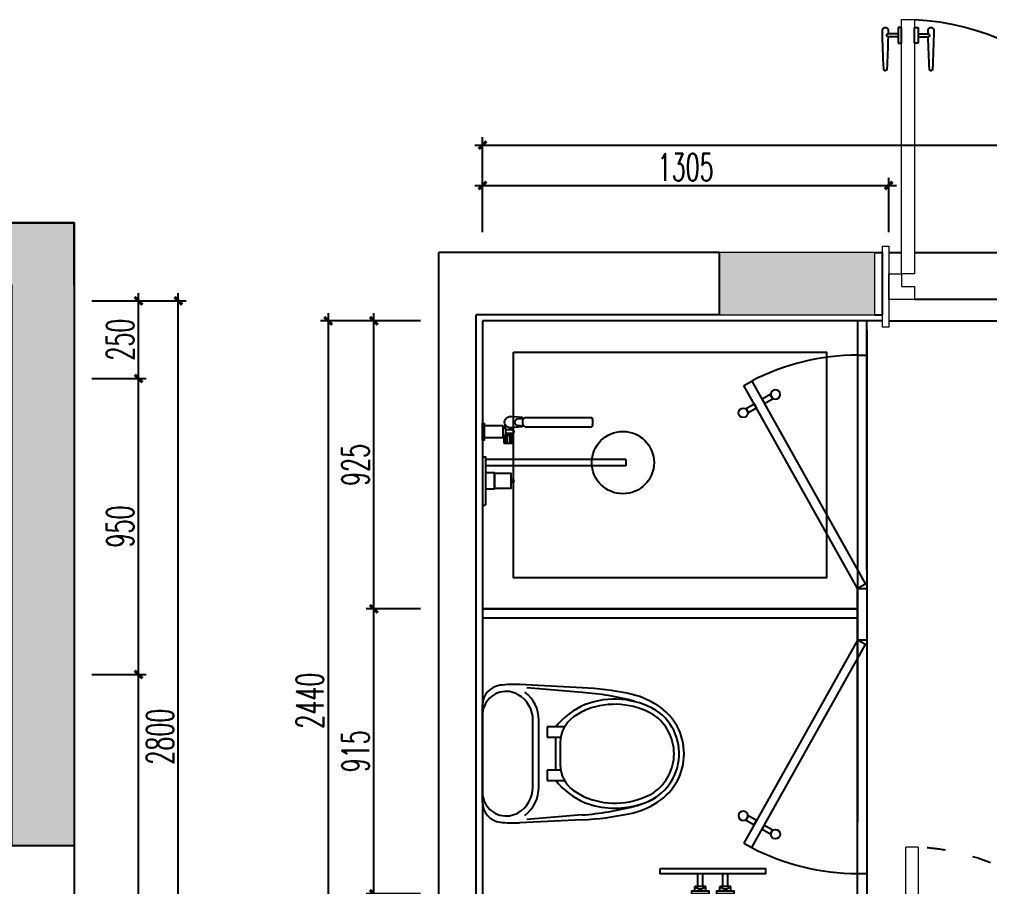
# Model space of a CAD drawing. Header units: inches. Extents: x 24920 to 61775, y 10942 to 38819.
# Drawn here: x 34191 to 37308, y 28357 to 31142 of the extents above; entities that cross this region are included whole.
import ezdxf

# ---------------------------------------------------------------- set-up
doc = ezdxf.new("R2010")
doc.units = ezdxf.units.IN
doc.header["$MEASUREMENT"] = 0
doc.header["$PDMODE"] = 1
doc.linetypes.add('ACAD_ISO03W100', pattern=[30, 12, -18])
doc.linetypes.add('DASHED2', pattern=[0.375, 0.25, -0.125])
for name, color, linetype in [('01-建筑墙体 CP-A-WALL', 2, 'Continuous'), ('01-建筑墙体填充 CP-A-wall-solid', 8, 'Continuous'), ('02-柱 承重墙 CP-COLUMN', 40, 'Continuous'), ('02-柱 承重墙填充 CP-COLUMN-solid', 5, 'Continuous'), ('A-FURN-FIXE-固定家具', 3, 'Continuous'), ('A-PLAN-BATH-卫生间', 143, 'Continuous'), ('A-PLAN-DOOR-门', 1, 'Continuous'), ('JJ-划分新墙', 6, 'Continuous'), ('JJ-旧墙体', 2, 'Continuous'), ('JJ-门槛线', 250, 'DASHED2')]:
    doc.layers.add(name, color=color, linetype=linetype)
for name, color, linetype, lineweight in [('JJ-门', 1, 'Continuous', 15), ('柱', 6, 'Continuous', 13), ('楼梯', 9, 'Continuous', 13), ('门套', 4, 'Continuous', 9)]:
    doc.layers.add(name, color=color, linetype=linetype, lineweight=lineweight)
doc.styles.add('DIM', font='simplex.shx', dxfattribs={"width": 0.6, "bigfont": 'extfont.shx'})
doc.dimstyles.new('1比25', dxfattribs={"dimscale": 25, "dimtxt": 3.5, "dimasz": 1, "dimexe": 1, "dimexo": 1, "dimgap": 0.6, "dimtad": 1, "dimdec": 0, "dimrnd": 5, "dimzin": 0, "dimdsep": 46, "dimtxsty": 'DIM', "dimblk": 'ARCHTICK', "dimcen": 0.09, "dimdle": 1, "dimclrd": 1, "dimclre": 1, "dimclrt": 1, "dimadec": 0, "dimazin": 0, "dimtfac": 1, "dimtdec": 0, "dimtix": 1, "dimtmove": 2, "dimatfit": 3, "dimldrblk": '引线箭头（自定义）', "dimfxl": 0, "dimtolj": 1, "dimtzin": 0, "dimarcsym": 0})

# ---------------------------------------------------------------- blocks, each defined once
blk = doc.blocks.new('GGG32')
at = {"color": 250}
blk.add_line((6600055, 459475.9), (6600055, 458742.7), dxfattribs=at)
at = {"color": 1}
for p, q in [((6600898.8, 458753.7), (6600898.8, 458786.2)), ((6600908.8, 458753.7), (6600908.8, 458785.9)), ((6600929.3, 458753.7), (6600878.3, 458753.7)), ((6600878.3, 458753.7), (6600878.3, 458742.7)), ((6600878.3, 458742.7), (6600929.3, 458742.7)), ((6600929.3, 458742.7), (6600929.3, 458753.7)), ((6600878.3, 458690), (6600878.3, 458701)), ((6600878.3, 458701), (6600929.3, 458701)), ((6600929.3, 458690), (6600878.3, 458690)), ((6600898.8, 458690), (6600898.8, 458657.4)), ((6600908.8, 458690), (6600908.8, 458657.7)), ((6600929.3, 458701), (6600929.3, 458690))]:
    blk.add_line(p, q, dxfattribs=at)
at = {"color": 250}
blk.add_arc((6600137.6, 458699), 818.6, 3.0539, 89.9459, dxfattribs=at)
at = {"color": 1}
for centre, radius, start, end in [((6600795.3, 458795.2), 5, 90, 270), ((6601019.9, 454300.4), 4505.3, 91.2821, 92.8576), ((6600919.8, 458795.2), 9.5, 265.7931, 94.2069), ((6601019.9, 463289.9), 4505.3, 267.1424, 268.4596), ((6600903.8, 458785.9), 5, 0, 180), ((6601019.9, 463289.9), 4505.3, 268.5869, 268.7179), ((6600795.3, 458648.5), 5, 90, 270), ((6601019.9, 454153.7), 4505.3, 91.5404, 92.8576), ((6601019.9, 463143.2), 4505.3, 267.1424, 268.7179), ((6600903.8, 458657.7), 5, 180, 0), ((6601019.9, 454153.7), 4505.3, 91.2821, 91.4131), ((6600919.8, 458648.5), 9.5, 265.7931, 94.2069)]:
    blk.add_arc(centre, radius, start, end, dxfattribs=at)
at = {"layer": '门套', "color": 3}
for p, q in [((6600055, 459559.3), (6600138.4, 459559.3)), ((6600055, 459475.9), (6600055, 459559.3)), ((6600055, 459559.3), (6600055, 459559.3)), ((6600138.4, 459559.3), (6600138.4, 459517.6)), ((6600138.4, 459517.6), (6600096.7, 459517.6)), ((6600096.7, 459517.6), (6600096.7, 459475.9)), ((6600096.7, 459475.9), (6600055, 459475.9)), ((6600055, 458742.7), (6600055, 458659.3)), ((6600096.7, 458742.7), (6600055, 458742.7)), ((6600096.7, 458701), (6600096.7, 458742.7)), ((6600138.4, 458701), (6600096.7, 458701)), ((6600138.4, 458659.3), (6600138.4, 458701)), ((6600055, 458659.3), (6600055, 458659.3)), ((6600055, 458659.3), (6600138.4, 458659.3))]:
    blk.add_line(p, q, dxfattribs=at)
blk.add_lwpolyline([(6600955, 458742.7), (6600138.4, 458742.7), (6600138.4, 458701), (6600955, 458701)], close=True, dxfattribs=at)
blk = doc.blocks.new('A$C416038BA')
at = {"color": 1}
blk.add_lwpolyline([(7, 80), (23, 80), (23, 47.7, 0.288928), (7, 47.7)], format="xyb", close=True, dxfattribs=at)
blk.add_circle((15, 35), 15, dxfattribs=at)
blk = doc.blocks.new('A$C644C5D5F')
at = {"color": 1}
for p, q in [((83.8, 135.4), (87.3, 122.9)), ((87.3, 122.9), (121, 132.6)), ((117.4, 145), (121, 132.6)), ((6.9, 113.3), (10.4, 100.9)), ((10.4, 100.9), (44.1, 110.5)), ((40.5, 122.9), (44.1, 110.5))]:
    blk.add_line(p, q, dxfattribs=at)
for points in [[(124.3, 157.4), (127, 147.8), (74.1, 132.6), (71.4, 142.2)], [(47.4, 135.3), (50.1, 125.7), (-2.8, 110.5), (-5.5, 120.2)], [(244.8, 108.7), (240.7, 123.1), (-86.1, 29.4), (-82, 15)]]:
    blk.add_lwpolyline(points, close=True, dxfattribs=at)
for points in [[(96.5, 125.6), (108, 85.1)], [(111.8, 130), (123.4, 89.5)], [(19.5, 103.5), (31.1, 63.1)], [(34.9, 107.9), (46.5, 67.5)]]:
    blk.add_lwpolyline(points, dxfattribs=at)
for centre in [(109.1, 110.4), (32.2, 88.3)]:
    blk.add_arc(centre, 25.2, 61.9387, 150.0613, dxfattribs=at)
blk = doc.blocks.new('rt')
at = {"layer": 'A-PLAN-BATH-卫生间', "color": 1}
for p, q in [((61054.6, 5125.3), (61054.6, 5117.2)), ((61056.6, 5115.2), (61207.6, 5115.2)), ((61209.6, 5125.3), (61209.6, 5117.2)), ((60962.2, 5052.9, -0.2), (60950.2, 5052.9, -0.2)), ((60984.6, 5050.1, -0.2), (60963.3, 5050.1, -0.2)), ((60968.2, 5030.2, -0.2), (60968.2, 5050.1, -0.2)), ((60979.7, 5030.2, -0.2), (60979.7, 5050.1, -0.2)), ((60985.4, 5052.4, -0.2), (60985.4, 5027.2, -0.2)), ((60985.6, 5052.9, -0.2), (61010.4, 5052.9, -0.2)), ((60987, 5057.2, -0.2), (61010.4, 5057.2, -0.2)), ((61010.4, 5057.2, -0.2), (61010.4, 5027.2, -0.2)), ((60928.5, 4997.3, -0.2), (60925.5, 5037.1, -0.2)), ((60958.5, 4997.3, -0.2), (60961.5, 5037.1, -0.2)), ((60961.1, 5030.2, -0.2), (60968.2, 5030.2, -0.2)), ((60979.7, 5030.2, -0.2), (60985.4, 5030.2, -0.2)), ((60985.4, 5046.4, -0.2), (61010.4, 5046.4, -0.2)), ((60985.4, 5038, -0.2), (61010.4, 5038, -0.2)), ((60985.4, 5031.5, -0.2), (61010.4, 5031.5, -0.2)), ((60985.4, 5027.2, -0.2), (61010.4, 5027.2, -0.2)), ((60928.5, 4997.3, -0.2), (60931.5, 4997.3, -0.2)), ((60931.5, 5011, -0.2), (60931.5, 4992.4, -0.2)), ((60955.5, 5011, -0.2), (60955.5, 4992.4, -0.2)), ((60955.5, 5003, -0.2), (60955.5, 5011, -0.2)), ((60958.5, 4997.3, -0.2), (60955.5, 4997.3, -0.2)), ((60928.5, 4985.2, -0.2), (60928.5, 4774.6, -0.2)), ((60958.5, 4985.2, -0.2), (60958.5, 4774.6, -0.2))]:
    blk.add_line(p, q, dxfattribs=at)
for points in [[(60946.7, 5120), (61001.3, 5120), (61001.3, 5125.3), (60946.7, 5125.3)], [(60954, 5060), (60994, 5060), (60994, 5120), (60954, 5120)], [(61157.8, 5115.2), (61157.8, 5087), (61106.3, 5087), (61106.3, 5115.2)], [(61155.8, 5087), (61155.8, 5033.1), (61108.3, 5033.1), (61108.3, 5087)]]:
    blk.add_lwpolyline(points, close=True, dxfattribs=at)
for centre, radius, start, end in [((61056.6, 5117.2), 2, 180, 270), ((61207.6, 5117.2), 2, 270, 0), ((60943.5, 5036.2, -0.2), 18, 351.3774, 188.6226), ((61058.4, 5086.9, -0.2), 102, 195.2588, 201.1221), ((60889.5, 5086.9, -0.2), 102, 338.8779, 344.7412), ((60943.5, 5009.2, -0.2), 12, 0, 180), ((60973.9, 5030.2, -0.2), 5.77, 179.9997, 0.0003), ((61132.1, 5029.7), 4.5, 131.1086, 48.8914)]:
    blk.add_arc(centre, radius, start, end, dxfattribs=at)
at = {"layer": 'A-PLAN-BATH-卫生间', "color": 1, "extrusion": (0, 0, -1)}
blk.add_ellipse((60943.5, 4985.2, -0.2), major_axis=(-15, 0), ratio=0.80747, start_param=0, end_param=3.141593, dxfattribs=at)
at = {"layer": 'A-PLAN-BATH-卫生间', "color": 1}
blk.add_ellipse((60943.5, 4806.8, -0.2), major_axis=(-37.5, 0), ratio=0.937136, start_param=1.159279, end_param=1.982313, dxfattribs=at)
blk = doc.blocks.new('_ArchTick')
at = {"color": 0, "linetype": 'ByBlock', "const_width": 0.4}
blk.add_lwpolyline([(-0.5, -0.5), (0.5, 0.5)], dxfattribs=at)
blk = doc.blocks.new('*D1233')
at = {"color": 1, "lineweight": -2, "transparency": 16777216}
for p, q in [((35329.8, 27533), (35329.8, 28183)), ((35479.8, 28158), (35304.8, 28158)), ((35479.8, 27558), (35304.8, 27558))]:
    blk.add_line(p, q, dxfattribs=at)
at = {"layer": 'Defpoints', "color": 0, "transparency": 16777216}
for p in [(35329.8, 28158), (36914, 28158), (36914, 27558)]:
    blk.add_point(p, dxfattribs=at)
at = {"color": 1, "lineweight": -2, "transparency": 16777216, "xscale": 25, "yscale": 25, "zscale": 25}
for p, rotation in [((35329.8, 28158), 90), ((35329.8, 27558), 270)]:
    blk.add_blockref('_ArchTick', p, dxfattribs=dict(at, rotation=rotation))
at = {"color": 1, "transparency": 16777216, "insert": (35271, 27858), "char_height": 87.5, "attachment_point": 5, "rotation": 90, "style": 'DIM'}
blk.add_mtext('\\A1;600', dxfattribs=at)
blk = doc.blocks.new('引线箭头（自定义）')
at = {"linetype": 'ByBlock', "lineweight": -2}
h = blk.add_hatch(color=8, dxfattribs=at)
h.dxf.hatch_style = 1
h.paths.add_polyline_path([(-1.2, -0.96), (-0.31, 0), (-1.2, 0.96), (-0.91, 1.21), (0, 0), (-0.91, -1.21)])
at = {"color": 0, "linetype": 'ByBlock', "lineweight": -2}
blk.add_line((-0.31, 0), (-4.75, 0), dxfattribs=at)
blk.add_lwpolyline([(-1.2, -0.96), (-0.31, 0), (-1.2, 0.96), (-0.91, 1.21), (0, 0), (-0.91, -1.21)], close=True, dxfattribs=at)
blk = doc.blocks.new('*D1234')
at = {"color": 1, "lineweight": -2, "transparency": 16777216}
for p, q in [((35329.8, 28133), (35329.8, 29098)), ((35479.8, 29073), (35304.8, 29073)), ((35479.8, 28158), (35304.8, 28158))]:
    blk.add_line(p, q, dxfattribs=at)
at = {"layer": 'Defpoints', "color": 0, "transparency": 16777216}
for p in [(35329.8, 29073), (36146.2, 29073), (36914, 28158)]:
    blk.add_point(p, dxfattribs=at)
at = {"color": 1, "lineweight": -2, "transparency": 16777216, "xscale": 25, "yscale": 25, "zscale": 25}
for p, rotation in [((35329.8, 29073), 90), ((35329.8, 28158), 270)]:
    blk.add_blockref('_ArchTick', p, dxfattribs=dict(at, rotation=rotation))
at = {"color": 1, "transparency": 16777216, "insert": (35271, 28615.5), "char_height": 87.5, "attachment_point": 5, "rotation": 90, "style": 'DIM'}
blk.add_mtext('\\A1;915', dxfattribs=at)
blk = doc.blocks.new('*D1235')
at = {"color": 1, "lineweight": -2, "transparency": 16777216}
for p, q in [((35329.8, 29048), (35329.8, 30023)), ((35479.8, 29998), (35304.8, 29998)), ((35479.8, 29073), (35304.8, 29073))]:
    blk.add_line(p, q, dxfattribs=at)
at = {"layer": 'Defpoints', "color": 0, "transparency": 16777216}
for p in [(35329.8, 29998), (36179.1, 29998, 0), (36146.2, 29073)]:
    blk.add_point(p, dxfattribs=at)
at = {"color": 1, "lineweight": -2, "transparency": 16777216, "xscale": 25, "yscale": 25, "zscale": 25}
for p, rotation in [((35329.8, 29998), 90), ((35329.8, 29073), 270)]:
    blk.add_blockref('_ArchTick', p, dxfattribs=dict(at, rotation=rotation))
at = {"color": 1, "transparency": 16777216, "insert": (35271, 29535.5), "char_height": 87.5, "attachment_point": 5, "rotation": 90, "style": 'DIM'}
blk.add_mtext('\\A1;925', dxfattribs=at)
blk = doc.blocks.new('*D1236')
at = {"color": 1, "lineweight": -2, "transparency": 16777216}
for p, q in [((35679, 30283), (35679, 30458)), ((36984, 30283), (36984, 30458)), ((35654, 30433), (37009, 30433))]:
    blk.add_line(p, q, dxfattribs=at)
at = {"layer": 'Defpoints', "color": 0, "transparency": 16777216}
for p in [(36984, 30433), (36984, 30066.3), (35679, 29998, 0)]:
    blk.add_point(p, dxfattribs=at)
at = {"color": 1, "lineweight": -2, "transparency": 16777216, "xscale": 25, "yscale": 25, "zscale": 25, "rotation": 180}
blk.add_blockref('_ArchTick', (35679, 30433), dxfattribs=at)
at = {"color": 1, "lineweight": -2, "transparency": 16777216, "xscale": 25, "yscale": 25, "zscale": 25}
blk.add_blockref('_ArchTick', (36984, 30433), dxfattribs=at)
at = {"color": 1, "transparency": 16777216, "insert": (36331.5, 30491.7), "char_height": 87.5, "attachment_point": 5, "style": 'DIM'}
blk.add_mtext('\\A1;1305', dxfattribs=at)
blk = doc.blocks.new('*D1495')
at = {"color": 1, "lineweight": -2, "transparency": 16777216}
for p, q in [((35679, 30412.9), (35679, 30587.9)), ((40739, 30412.9), (40739, 30587.9)), ((35654, 30562.9), (40764, 30562.9))]:
    blk.add_line(p, q, dxfattribs=at)
at = {"layer": 'Defpoints', "color": 0, "transparency": 16777216}
for p in [(40739, 30562.9), (35679, 30370.5), (40739, 30370.5)]:
    blk.add_point(p, dxfattribs=at)
at = {"color": 1, "lineweight": -2, "transparency": 16777216, "xscale": 25, "yscale": 25, "zscale": 25, "rotation": 180}
blk.add_blockref('_ArchTick', (35679, 30562.9), dxfattribs=at)
at = {"color": 1, "lineweight": -2, "transparency": 16777216, "xscale": 25, "yscale": 25, "zscale": 25}
blk.add_blockref('_ArchTick', (40739, 30562.9), dxfattribs=at)
at = {"color": 1, "transparency": 16777216, "insert": (38209, 30621.6), "char_height": 87.5, "attachment_point": 5, "style": 'DIM'}
blk.add_mtext('\\A1;5060', dxfattribs=at)
blk = doc.blocks.new('*D1498')
at = {"color": 1, "lineweight": -2, "transparency": 16777216}
for p, q in [((35183.2, 30023), (35183.2, 27533)), ((35333.2, 29998), (35158.2, 29998)), ((35333.2, 27558), (35158.2, 27558))]:
    blk.add_line(p, q, dxfattribs=at)
at = {"layer": 'Defpoints', "color": 0, "transparency": 16777216}
for p in [(35449.7, 29998), (35183.2, 27558), (35449.7, 27558)]:
    blk.add_point(p, dxfattribs=at)
at = {"color": 1, "lineweight": -2, "transparency": 16777216, "xscale": 25, "yscale": 25, "zscale": 25}
for p, rotation in [((35183.2, 29998), 90), ((35183.2, 27558), 270)]:
    blk.add_blockref('_ArchTick', p, dxfattribs=dict(at, rotation=rotation))
at = {"color": 1, "transparency": 16777216, "insert": (35124.5, 28778), "char_height": 87.5, "attachment_point": 5, "rotation": 90, "style": 'DIM'}
blk.add_mtext('\\A1;2440', dxfattribs=at)
blk = doc.blocks.new('*D984')
at = {"color": 1, "lineweight": -2, "transparency": 16777216}
for p, q in [((34573.8, 27237.5), (34573.8, 28887.5)), ((34423.8, 28862.5), (34598.8, 28862.5)), ((34423.8, 27262.5), (34598.8, 27262.5))]:
    blk.add_line(p, q, dxfattribs=at)
at = {"layer": 'Defpoints', "color": 0, "transparency": 16777216}
for p in [(33722.9, 28862.5), (34573.8, 28862.5), (33722.9, 27262.5)]:
    blk.add_point(p, dxfattribs=at)
at = {"color": 1, "lineweight": -2, "transparency": 16777216, "xscale": 25, "yscale": 25, "zscale": 25}
for p, rotation in [((34573.8, 28862.5), 90), ((34573.8, 27262.5), 270)]:
    blk.add_blockref('_ArchTick', p, dxfattribs=dict(at, rotation=rotation))
at = {"color": 1, "transparency": 16777216, "insert": (34515, 28062.5), "char_height": 87.5, "attachment_point": 5, "rotation": 90, "style": 'DIM'}
blk.add_mtext('\\A1;1600', dxfattribs=at)
blk = doc.blocks.new('*D985')
at = {"color": 1, "lineweight": -2, "transparency": 16777216}
for p, q in [((34573.8, 28837.5), (34573.8, 29837.7)), ((34423.8, 29812.7), (34598.8, 29812.7)), ((34423.8, 28862.5), (34598.8, 28862.5))]:
    blk.add_line(p, q, dxfattribs=at)
at = {"layer": 'Defpoints', "color": 0, "transparency": 16777216}
for p in [(34053.7, 29812.7), (34573.8, 29812.7), (33722.9, 28862.5)]:
    blk.add_point(p, dxfattribs=at)
at = {"color": 1, "lineweight": -2, "transparency": 16777216, "xscale": 25, "yscale": 25, "zscale": 25}
for p, rotation in [((34573.8, 29812.7), 90), ((34573.8, 28862.5), 270)]:
    blk.add_blockref('_ArchTick', p, dxfattribs=dict(at, rotation=rotation))
at = {"color": 1, "transparency": 16777216, "insert": (34515, 29337.6), "char_height": 87.5, "attachment_point": 5, "rotation": 90, "style": 'DIM'}
blk.add_mtext('\\A1;950', dxfattribs=at)
blk = doc.blocks.new('*D986')
at = {"color": 1, "lineweight": -2, "transparency": 16777216}
for p, q in [((34573.8, 29787.7), (34573.8, 30087.5)), ((34423.8, 30062.5), (34598.8, 30062.5)), ((34423.8, 29812.7), (34598.8, 29812.7))]:
    blk.add_line(p, q, dxfattribs=at)
at = {"layer": 'Defpoints', "color": 0, "transparency": 16777216}
for p in [(33866.3, 30062.5), (34573.8, 30062.5), (34053.7, 29812.7)]:
    blk.add_point(p, dxfattribs=at)
at = {"color": 1, "lineweight": -2, "transparency": 16777216, "xscale": 25, "yscale": 25, "zscale": 25}
for p, rotation in [((34573.8, 30062.5), 90), ((34573.8, 29812.7), 270)]:
    blk.add_blockref('_ArchTick', p, dxfattribs=dict(at, rotation=rotation))
at = {"color": 1, "transparency": 16777216, "insert": (34515, 29937.6), "char_height": 87.5, "attachment_point": 5, "rotation": 90, "style": 'DIM'}
blk.add_mtext('\\A1;250', dxfattribs=at)
blk = doc.blocks.new('*D987')
at = {"color": 1, "lineweight": -2, "transparency": 16777216}
for p, q in [((34701.6, 27237.5), (34701.6, 30087.5)), ((34551.6, 30062.5), (34726.6, 30062.5)), ((34551.6, 27262.5), (34726.6, 27262.5))]:
    blk.add_line(p, q, dxfattribs=at)
at = {"layer": 'Defpoints', "color": 0, "transparency": 16777216}
for p in [(34468.7, 30062.5), (34701.6, 30062.5), (34468.7, 27262.5)]:
    blk.add_point(p, dxfattribs=at)
at = {"color": 1, "lineweight": -2, "transparency": 16777216, "xscale": 25, "yscale": 25, "zscale": 25}
for p, rotation in [((34701.6, 30062.5), 90), ((34701.6, 27262.5), 270)]:
    blk.add_blockref('_ArchTick', p, dxfattribs=dict(at, rotation=rotation))
at = {"color": 1, "transparency": 16777216, "insert": (34642.8, 28662.5), "char_height": 87.5, "attachment_point": 5, "rotation": 90, "style": 'DIM'}
blk.add_mtext('\\A1;2800', dxfattribs=at)
blk = doc.blocks.new('dhrh')
at = {"layer": '楼梯'}
blk.add_hatch(color=8, dxfattribs=at).paths.add_polyline_path([(36939, 30018), (36939, 30218), (36439, 30218), (36439, 30018)])
at = {"color": 4}
for p, q in [((36439, 30218), (35539, 30218)), ((36439, 30018), (35659, 30018))]:
    blk.add_line(p, q, dxfattribs=at)
at = {"color": 8, "linetype": 'ACAD_ISO03W100', "ltscale": 5}
blk.add_arc((37037.3, 27557.4), 751.7, 0.0519, 86.8194, dxfattribs=at)
at = {"layer": 'A-FURN-FIXE-固定家具', "ltscale": 15}
blk.add_line((36964, 29998, 0), (35679, 29998, 0), dxfattribs=at)
at = {"layer": 'A-PLAN-BATH-卫生间', "color": 3, "ltscale": 15}
blk.add_line((35679, 29998, 0), (35679, 28158), dxfattribs=at)
at = {"layer": 'A-PLAN-BATH-卫生间', "color": 8, "ltscale": 15}
for p, q in [((36884, 29998), (36884, 29198)), ((36884, 29998), (36884, 28388)), ((36914, 29198), (36914, 29998)), ((36914, 29968), (36914, 29138)), ((36884, 28158), (36884, 29043)), ((36914, 28973), (36914, 28228))]:
    blk.add_line(p, q, dxfattribs=at)
at = {"layer": 'A-PLAN-BATH-卫生间', "ltscale": 15}
blk.add_line((36884, 29888), (36914, 29888), dxfattribs=at)
at = {"layer": 'A-PLAN-BATH-卫生间', "color": 1, "ltscale": 15}
for p, q in [((36139.1, 29552.8), (35689.1, 29552.8)), ((36139.1, 29532.8), (35689.1, 29532.8)), ((36884, 29138), (36914, 29138)), ((36884, 28973), (36884, 29138)), ((36914, 29138), (36914, 28973)), ((35679, 29073), (36884, 29073)), ((36884, 29073), (35679, 29073)), ((36884, 29073), (36884, 29043)), ((36884, 29043), (35679, 29043)), ((36884, 29043), (35679, 29043)), ((36914, 28973), (36884, 28973)), ((35999.7, 28819.9, 0), (35797.5, 28829.8, 0)), ((35999.7, 28804.8, 0), (35821.9, 28819, 0)), ((35679, 28451.3, 0), (35679, 28764.7, 0)), ((35840.9, 28500.3, 0), (35841, 28715.6, 0)), ((35860, 28500.6, 0), (35860, 28715.3, 0)), ((35887.2, 28694.3, 0), (35887.2, 28661.3, 0)), ((35942.7, 28694.3, 0), (35887.2, 28694.3, 0)), ((35887.2, 28661.3, 0), (35930.6, 28661.3, 0)), ((35914.3, 28554.6, 0), (35914.3, 28661.3, 0)), ((35929, 28643.3, 0), (35928.9, 28572.6, 0)), ((35887.2, 28554.6, 0), (35887.2, 28521.6, 0)), ((35930.6, 28554.6, 0), (35887.2, 28554.6, 0)), ((35887.2, 28521.6, 0), (35942.7, 28521.6, 0)), ((35999.7, 28411.1, 0), (35821.9, 28396.9, 0)), ((35999.6, 28396, 0), (35797.4, 28386.2, 0)), ((36884, 28158), (36884, 28228)), ((36884, 28223), (36914, 28223)), ((36914, 28228), (36914, 28158))]:
    blk.add_line(p, q, dxfattribs=at)
at = {"layer": 'A-PLAN-BATH-卫生间', "color": 1, "ltscale": 15, "extrusion": (0, 0, -1)}
for points in [[(-36519, 29790.2), (-36544.3, 29804.8), (-36909.3, 29152.6), (-36884, 29138)], [(-36519, 28320.8), (-36544.3, 28306.2), (-36909.3, 28958.4), (-36884, 28973)]]:
    blk.add_lwpolyline(points, close=True, dxfattribs=at)
at = {"layer": 'A-PLAN-BATH-卫生间', "color": 1, "ltscale": 15, "elevation": 0}
blk.add_lwpolyline([(36139.1, 29552.8), (36139.1, 29532.8)], dxfattribs=at)
at = {"layer": 'A-PLAN-BATH-卫生间', "color": 1, "ltscale": 15}
blk.add_circle((36130.1, 29542.8), 100, dxfattribs=at)
at = {"layer": 'A-PLAN-BATH-卫生间', "color": 8, "ltscale": 15}
for centre, start, end in [((36885.5, 29147), 90.1122, 117.417), ((36885.5, 28964), 242.583, 269.8878)]:
    blk.add_arc(centre, 741, start, end, dxfattribs=at)
at = {"layer": 'A-PLAN-BATH-卫生间', "color": 1, "ltscale": 15}
for centre, radius, start, end in [((35742.5, 28764.6, 0), 63.5, 96.5808, 179.9884), ((35755.2, 28731.8, 0), 76.2, 59.5446, 150.9182), ((35778.9, 28449.2, 0), 381, 87.2036, 96.5808), ((35745.7, 28715.3, 0), 114.3, 359.9886, 52.5361), ((35953.9, 27855.8, 0), 965.2, 78.3259, 87.2777), ((35923.6, 27842.6, 0), 965.2, 75.3738, 85.4749), ((35745.7, 28715.3, 0), 95.3, 0.1654, 59.6345), ((36103.8, 28518.2, 0), 264.9, 59.7268, 111.0076), ((36091.2, 28527.7, 0), 279.4, 57.3448, 78.4529), ((35744.2, 28734.6, 0), 65.2, 148.3663, 177.0461), ((36101, 28544.8, 0), 239.2, 112.672, 141.3108), ((36101, 28544.8, 0), 222.7, 112.7335, 125.5794), ((36103.8, 28518.2, 0), 248.4, 59.8607, 110.9523), ((36142.6, 28607.9, 0), 168.3, 282.474, 55.7314), ((36142.6, 28607.9, 0), 184.1, 302.6325, 57.3448), ((36030.6, 28643.3, 0), 101.6, 125.5794, 179.9886), ((36142.6, 28607.9, 0), 151.8, 304.4609, 55.5164), ((36030.5, 28572.6, 0), 101.6, 179.9886, 234.3978), ((35745.7, 28500.7, 0), 95.2, 300.3428, 359.8118), ((35745.7, 28500.7, 0), 114.3, 307.4411, 359.9886), ((36101, 28671, 0), 239.2, 218.6665, 247.3053), ((35744.1, 28481.3, 0), 65.2, 182.9311, 211.611), ((36101, 28671, 0), 222.7, 234.3978, 247.2438), ((36103.8, 28697.6, 0), 248.4, 249.025, 300.1166), ((36096, 28706.2, 0), 276.2, 284.9505, 300.7629), ((35742.5, 28451.3, 0), 63.5, 179.9888, 263.3964), ((35755.2, 28484.2, 0), 76.2, 209.059, 300.4326), ((35923.9, 29373.3, 0), 965.2, 274.5024, 284.6035), ((36103.8, 28697.6, 0), 264.9, 248.9697, 286.4693), ((36091.2, 28688.1, 0), 279.4, 281.5244, 302.6325), ((35954.2, 29360.1, 0), 965.2, 272.6995, 281.6513), ((35779, 28766.7, 0), 381, 263.3965, 272.7736)]:
    blk.add_arc(centre, radius, start, end, dxfattribs=at)
at = {"layer": 'JJ-划分新墙', "color": 4}
for p, q in [((35539, 28018), (35539, 30218)), ((35659, 28138), (35659, 30018))]:
    blk.add_line(p, q, dxfattribs=at)
at = {"layer": 'JJ-划分新墙', "color": 1}
for p, q in [((36939, 30218), (36964, 30218)), ((36964, 30018), (36964, 30218)), ((36939, 30018), (36964, 30018))]:
    blk.add_line(p, q, dxfattribs=at)
at = {"layer": 'JJ-旧墙体'}
blk.add_line((36439, 30218), (36439, 30018), dxfattribs=at)
at = {"layer": 'JJ-门'}
for p, q in [((37039, 27557.9), (37039, 28307.9)), ((37079, 28307.9), (37039, 28307.9)), ((37079, 28307.9), (37079, 27557.9))]:
    blk.add_line(p, q, dxfattribs=at)
blk.add_lwpolyline([(36984, 30238), (36984, 29978), (36964, 29978), (36964, 30238)], close=True, dxfattribs=at)
at = {"layer": 'JJ-门槛线', "linetype": 'ByBlock', "ltscale": 10}
for p, q in [((36984, 30218), (37025.7, 30218)), ((37067.4, 30218), (37884, 30218)), ((36984, 29998), (37884, 29998))]:
    blk.add_line(p, q, dxfattribs=at)
at = {"layer": 'JJ-门槛线', "linetype": 'ByBlock', "ltscale": 10, "elevation": 0}
blk.add_lwpolyline([(35779, 29898), (36784, 29898), (36784, 29173), (35779, 29173)], close=True, dxfattribs=at)
at = {"layer": '柱', "color": 4}
blk.add_lwpolyline([(36439, 30218), (36439, 30018), (36939, 30018), (36939, 30218)], close=True, dxfattribs=at)
at = {"layer": 'A-PLAN-BATH-卫生间', "ltscale": 15, "xscale": -1, "rotation": 119.9999776281346}
blk.add_blockref('A$C416038BA', (36642.8, 29792.4), dxfattribs=at)
at = {"layer": 'A-PLAN-BATH-卫生间', "ltscale": 15}
for name, p, rotation in [('A$C416038BA', (36479, 29697.8), 300.0000122071572), ('A$C644C5D5F', (36514.3, 28275), 163.9999999988395)]:
    blk.add_blockref(name, p, dxfattribs=dict(at, rotation=rotation))
at = {"layer": 'A-PLAN-BATH-卫生间', "color": 1, "ltscale": 15, "xscale": -1}
for name, p, rotation in [('rt', (40804.3, 90616.1), 90), ('A$C416038BA', (36479, 28413.2), 239.9999877928426)]:
    blk.add_blockref(name, p, dxfattribs=dict(at, rotation=rotation))
at = {"layer": 'A-PLAN-BATH-卫生间', "color": 1, "ltscale": 15, "rotation": 60.00002237186528}
blk.add_blockref('A$C416038BA', (36642.8, 28318.6), dxfattribs=at)
at = {"layer": 'A-PLAN-DOOR-门', "ltscale": 15, "xscale": -1, "rotation": 270}
blk.add_blockref('GGG32', (-421675.3, -6569988.7), dxfattribs=at)
for base, p1, p2, picture, middle in [((40739, 30562.9), (35679, 30370.5), (40739, 30370.5), '*D1495', (38209, 30621.6)), ((36984, 30433), (35679, 29998, 0), (36984, 30066.3), '*D1236', (36331.5, 30491.7))]:
    dim = blk.add_linear_dim(base=base, p1=p1, p2=p2, dimstyle='1比25')
    dim.commit()
    dim.dimension.update_dxf_attribs({"geometry": picture, "text_midpoint": middle})
for base, p1, p2, picture, middle in [((35183.2, 27558), (35449.7, 29998), (35449.7, 27558), '*D1498', (35124.5, 28778)), ((35329.8, 29998), (36146.2, 29073), (36179.1, 29998, 0), '*D1235', (35271, 29535.5)), ((35329.8, 29073), (36914, 28158), (36146.2, 29073), '*D1234', (35271, 28615.5)), ((35329.8, 28158), (36914, 27558), (36914, 28158), '*D1233', (35271, 27858))]:
    dim = blk.add_linear_dim(base=base, p1=p1, p2=p2, angle=90, dimstyle='1比25')
    dim.commit()
    dim.dimension.update_dxf_attribs({"geometry": picture, "text_midpoint": middle})
blk = doc.blocks.new('ehrhss')
at = {"layer": '01-建筑墙体填充 CP-A-wall-solid'}
h = blk.add_hatch(color=8, dxfattribs=at)
h.dxf.hatch_style = 1
h.paths.add_polyline_path([(34366.5, 30312.5), (34366.5, 30112.5), (34366.5, 30112.5), (34366.5, 30312.5)])
h.paths.add_polyline_path([(32616.5, 30312.5), (32414.5, 30312.5), (32414.5, 30112.5), (34366.5, 30112.5), (34166.5, 30113.1), (34066.5, 30113.1), (34066.5, 30312.5)])
at = {"layer": '02-柱 承重墙填充 CP-COLUMN-solid'}
blk.add_hatch(color=8, dxfattribs=at).paths.add_polyline_path([(34366.5, 28312.5), (34166.5, 28312.5), (34166.5, 30112.5), (34066.5, 30112.5), (34066.5, 30312.5), (34366.5, 30312.5)])
at = {"layer": '01-建筑墙体 CP-A-WALL', "color": 4}
for points in [[(34366.5, 30112.5), (34366.5, 30112.5), (34366.5, 30312.5), (32414.5, 30312.5), (32414.5, 30112.5)], [(34366.5, 30112.5), (34366.5, 30112.5), (34366.5, 27512.5), (34366.5, 27512.5), (34366.5, 27412.5), (34366.5, 27412.5), (34366.5, 27112.5)]]:
    blk.add_lwpolyline(points, dxfattribs=at)
at = {"layer": '02-柱 承重墙 CP-COLUMN'}
blk.add_lwpolyline([(34366.5, 28312.5), (34166.5, 28312.5), (34166.5, 30112.5), (34066.5, 30112.5), (34066.5, 30312.5), (34366.5, 30312.5), (34366.5, 28312.5)], dxfattribs=at)
at = {"layer": '02-柱 承重墙 CP-COLUMN', "color": 4}
blk.add_lwpolyline([(34366.5, 28312.5), (34166.5, 28312.5), (34166.5, 30112.5), (34066.5, 30112.5), (34066.5, 30312.5), (34366.5, 30312.5), (34366.5, 28312.5)], dxfattribs=at)
for base, p1, p2, picture, middle in [((34573.8, 30062.5), (34053.7, 29812.7), (33866.3, 30062.5), '*D986', (34515, 29937.6)), ((34701.6, 30062.5), (34468.7, 27262.5), (34468.7, 30062.5), '*D987', (34642.8, 28662.5)), ((34573.8, 29812.7), (33722.9, 28862.5), (34053.7, 29812.7), '*D985', (34515, 29337.6)), ((34573.8, 28862.5), (33722.9, 27262.5), (33722.9, 28862.5), '*D984', (34515, 28062.5))]:
    dim = blk.add_linear_dim(base=base, p1=p1, p2=p2, angle=90, dimstyle='1比25')
    dim.commit()
    dim.dimension.update_dxf_attribs({"geometry": picture, "text_midpoint": middle})

msp = doc.modelspace()

# ---------------------------------------------------------------- block references
for name in ['dhrh', 'ehrhss']:
    msp.add_blockref(name, (0, 175.5))

doc.saveas('drawing.dxf')
